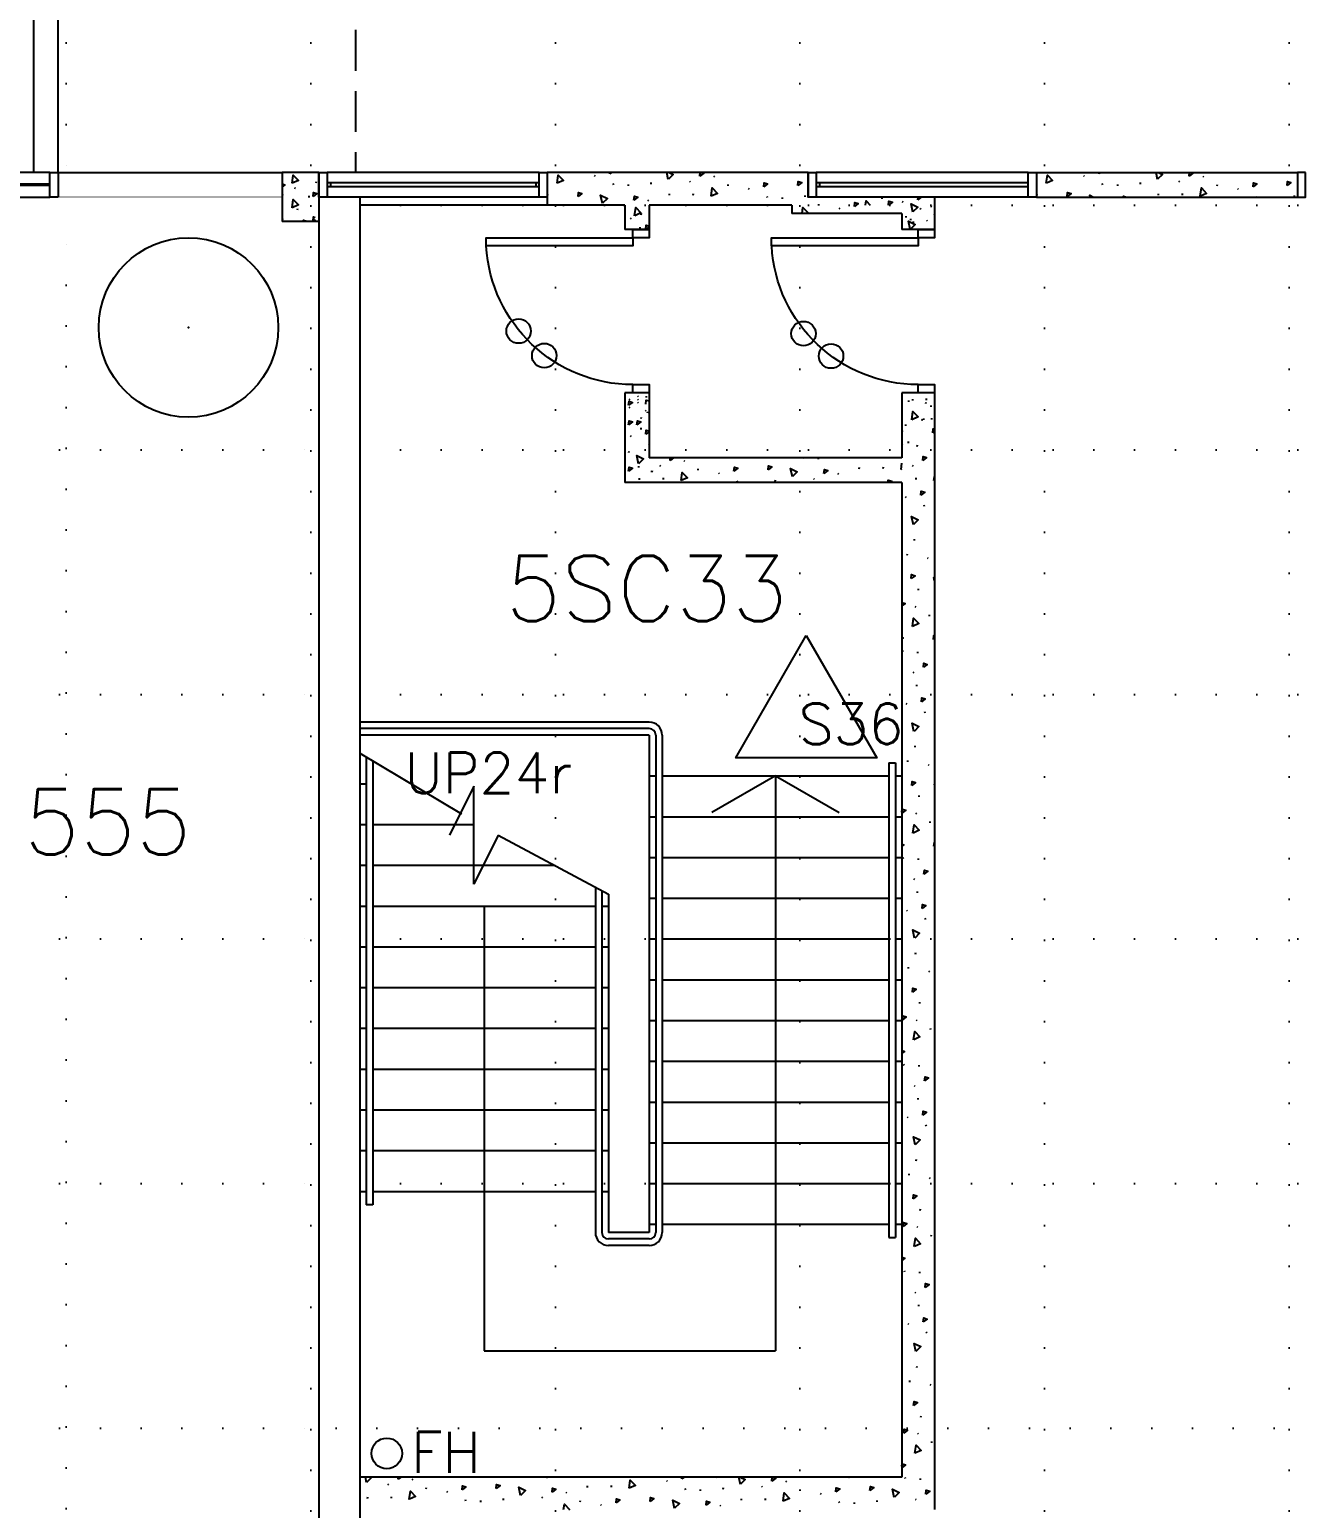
# Model space of a CAD drawing. Extents: x -68523 to 336700, y -113452 to 119396.
# Drawn here: x 185026 to 192825, y 23558 to 32627 of the extents above; entities that cross this region are included whole.
import ezdxf
from ezdxf.enums import TextEntityAlignment as Align

# ---------------------------------------------------------------- set-up
doc = ezdxf.new("R2010")
doc.units = 0
doc.header["$LTSCALE"] = 1000
doc.header["$MEASUREMENT"] = 0
doc.linetypes.add('S3144a$0$DOT', pattern=[0.25, 0, -0.25])
doc.linetypes.add('S3144a$0$HIDDEN', pattern=[0.375, 0.25, -0.125])
doc.layers.get('0').update_dxf_attribs({"linetype": 'CONTINUOUS'})
for name, color, linetype in [('S3144a$0$-10', 7, 'CONTINUOUS'), ('S3144a$0$-13', 7, 'CONTINUOUS'), ('S3144a$0$-3', 7, 'CONTINUOUS'), ('S3144a$0$-4', 7, 'CONTINUOUS'), ('S3144a$0$-5', 7, 'CONTINUOUS'), ('S3144a$0$-6', 7, 'CONTINUOUS'), ('S3144a$0$-7', 7, 'CONTINUOUS'), ('S3144a$0$-8', 7, 'CONTINUOUS'), ('S3144a$0$20', 7, 'CONTINUOUS'), ('S3144a$0$23', 7, 'CONTINUOUS'), ('S3144a$0$3', 7, 'CONTINUOUS'), ('S3144a$0$4', 7, 'CONTINUOUS'), ('S3144a$0$6', 7, 'CONTINUOUS'), ('S3144a$0$N-STAIR', 2, 'CONTINUOUS'), ('S3144a$0$ROOM-NO', 4, 'CONTINUOUS')]:
    doc.layers.add(name, color=color, linetype=linetype)
doc.styles.add('S3144a$0$ROMANS', font='romans')
doc.styles.add('S3144a$0$STANDARD', font='SIMPLEX')

# ---------------------------------------------------------------- blocks, each defined once
blk = doc.blocks.new('S3144a$0$D90')
at = {"layer": 'S3144a$0$6', "color": 7, "linetype": 'Continuous'}
for points in [[(-950, 100), (-900, 100), (-900, 1000), (-950, 1000)], [(-950, 100), (-1000, 100), (-1000, 0), (-950, 0)], [(0, 100), (-50, 100), (-50, 0), (0, 0)]]:
    blk.add_lwpolyline(points, close=True, dxfattribs=at)
blk.add_arc((-950, 100), 900, 0, 86.81526, dxfattribs=at)

msp = doc.modelspace()

# ---------------------------------------------------------------- linework, layer by layer
msp.add_point((186000, 30800))
at = {"layer": 'S3144a$0$-10', "color": 7, "linetype": 'Continuous'}
msp.add_lwpolyline([(189788.9, 28911), (190221.9, 28161), (189355.9, 28161)], close=True, dxfattribs=at)
at = {"layer": 'S3144a$0$-13', "color": 9, "linetype": 'Continuous'}
msp.add_circle((187216, 23895), 93.8, dxfattribs=at)
at = {"layer": 'S3144a$0$-3', "color": 9, "linetype": 'Continuous'}
for p, q in [((186575, 31750), (186575, 31450)), ((186800, 31750), (186575, 31750)), ((186800, 31750), (186800, 31600)), ((186800, 31750), (186800, 31600)), ((189800, 31750), (188200, 31750)), ((188200, 31750), (188200, 31550)), ((188200, 31750), (188200, 31550)), ((189800, 31750), (189800, 31600)), ((191200, 31750), (192800, 31750)), ((191200, 31750), (191200, 31600)), ((192800, 31750), (192800, 31600)), ((187050, 31600), (186800, 31600)), ((187050, 31600), (187050, 23750)), ((190575, 31600), (189800, 31600)), ((190575, 31600), (190575, 31400)), ((191200, 31600), (192800, 31600)), ((188675, 31550), (188200, 31550)), ((188675, 31550), (188675, 31400)), ((188825, 31550), (188825, 31400)), ((189700, 31550), (188825, 31550)), ((189700, 31550), (189700, 31500)), ((190375, 31500), (189700, 31500)), ((190375, 31500), (190375, 31400)), ((186800, 31450), (186575, 31450)), ((186800, 31450), (186800, 21000)), ((187050, 31450), (187050, 21000)), ((188825, 31400), (188675, 31400)), ((190575, 31400), (190375, 31400)), ((188825, 30400), (188675, 30400)), ((188675, 30400), (188675, 29850)), ((188825, 30400), (188825, 30000)), ((190575, 30400), (190375, 30400)), ((190375, 30400), (190375, 30000)), ((190575, 30400), (190575, 23550)), ((190375, 30000), (188825, 30000)), ((190375, 29850), (188675, 29850)), ((190375, 29850), (190375, 23750)), ((190375, 23750), (187050, 23750))]:
    msp.add_line(p, q, dxfattribs=at)
msp.add_circle((186000, 30800), 550, dxfattribs=at)
at = {"layer": 'S3144a$0$-4', "color": 9, "linetype": 'Continuous'}
msp.add_line((185200, 31750), (186575, 31750), dxfattribs=at)
at = {"layer": 'S3144a$0$-5', "color": 9, "linetype": 'Continuous'}
for p, q in [((188150, 31750), (186850, 31750)), ((188150, 31750), (188200, 31750)), ((188150, 31600), (188150, 31750)), ((188200, 31750), (188200, 31550)), ((191150, 31750), (189850, 31750)), ((188150, 31687.5), (186850, 31687.5)), ((188150, 31662.5), (186850, 31662.5)), ((186870, 31687.5), (186870, 31662.5)), ((188130, 31687.5), (188130, 31662.5)), ((191150, 31687.5), (189850, 31687.5)), ((191150, 31662.5), (189850, 31662.5)), ((189870, 31687.5), (189870, 31662.5)), ((188150, 31600), (186975, 31600)), ((188200, 31600), (188150, 31600)), ((191150, 31600), (189800, 31600)), ((188200, 31550), (187050, 31550))]:
    msp.add_line(p, q, dxfattribs=at)
for points in [[(186800, 31750), (186850, 31750), (186850, 31600), (186800, 31600)], [(189800, 31750), (189850, 31750), (189850, 31600), (189800, 31600)], [(191150, 31750), (191200, 31750), (191200, 31600), (191150, 31600)]]:
    msp.add_lwpolyline(points, close=True, dxfattribs=at)
at = {"layer": 'S3144a$0$-6', "color": 9, "linetype": 'Continuous'}
msp.add_lwpolyline([(192850, 31750), (192800, 31750), (192800, 31600), (192850, 31600)], close=True, dxfattribs=at)
for centre in [(188024.7, 30777.9), (189771.5, 30762.7), (188181.8, 30627.4), (189940.6, 30624.8)]:
    msp.add_circle(centre, 75, dxfattribs=at)
at = {"layer": 'S3144a$0$-7', "color": 9, "linetype": 'Continuous'}
for p, q in [((188825, 28380), (187050, 28380)), ((188825, 28340), (187050, 28340)), ((188825, 28300), (187050, 28300)), ((188825, 28300), (188825, 25250)), ((188865, 28300), (188865, 25250)), ((188905, 28300), (188905, 25250)), ((187050, 28190), (187675, 27816.4)), ((187090, 28166.1), (187090, 25420)), ((187130, 28142.2), (187130, 25420)), ((190295, 28130), (190295, 25220)), ((190295, 28130), (190335, 28130)), ((190335, 28130), (190335, 25220)), ((188825, 28050), (188865, 28050)), ((188905, 28050), (190295, 28050)), ((189600, 28050), (189210.3, 27825)), ((189600, 28050), (189600, 24525)), ((189600, 28050), (189989.7, 27825)), ((190335, 28050), (190375, 28050)), ((187090, 28000), (187050, 28000)), ((187750, 27986.5), (187600, 27686.5)), ((187750, 27386.5), (187750, 27986.5)), ((188825, 27800), (188865, 27800)), ((188905, 27800), (190295, 27800)), ((190335, 27800), (190375, 27800)), ((187090, 27750), (187050, 27750)), ((187750, 27750), (187130, 27750)), ((187900, 27686.5), (187750, 27386.5)), ((187900, 27686.5), (188575, 27325.7)), ((187090, 27500), (187050, 27500)), ((188248.9, 27500), (187130, 27500)), ((188825, 27550), (188865, 27550)), ((188905, 27550), (190295, 27550)), ((190335, 27550), (190375, 27550)), ((188495, 27368.5), (188495, 25250)), ((188535, 27347.1), (188535, 25250)), ((188575, 27325.7), (188575, 25250)), ((188825, 27300), (188865, 27300)), ((188905, 27300), (190295, 27300)), ((190335, 27300), (190375, 27300)), ((187090, 27250), (187050, 27250)), ((188495, 27250), (187130, 27250)), ((187812.5, 27250), (187812.5, 24525)), ((188575, 27250), (188535, 27250)), ((188825, 27050), (188865, 27050)), ((188905, 27050), (190295, 27050)), ((190335, 27050), (190375, 27050)), ((187090, 27000), (187050, 27000)), ((188495, 27000), (187130, 27000)), ((188575, 27000), (188535, 27000)), ((188825, 26800), (188865, 26800)), ((188905, 26800), (190295, 26800)), ((190335, 26800), (190375, 26800)), ((187090, 26750), (187050, 26750)), ((188495, 26750), (187130, 26750)), ((188575, 26750), (188535, 26750)), ((187090, 26500), (187050, 26500)), ((188495, 26500), (187130, 26500)), ((188575, 26500), (188535, 26500)), ((188825, 26550), (188865, 26550)), ((188905, 26550), (190295, 26550)), ((190335, 26550), (190375, 26550)), ((187090, 26250), (187050, 26250)), ((188495, 26250), (187130, 26250)), ((188575, 26250), (188535, 26250)), ((188825, 26300), (188865, 26300)), ((188905, 26300), (190295, 26300)), ((190335, 26300), (190375, 26300)), ((188825, 26050), (188865, 26050)), ((188905, 26050), (190295, 26050)), ((190335, 26050), (190375, 26050)), ((187090, 26000), (187050, 26000)), ((188495, 26000), (187130, 26000)), ((188575, 26000), (188535, 26000)), ((188825, 25800), (188865, 25800)), ((188905, 25800), (190295, 25800)), ((190335, 25800), (190375, 25800)), ((187090, 25750), (187050, 25750)), ((188495, 25750), (187130, 25750)), ((188575, 25750), (188535, 25750)), ((187090, 25500), (187050, 25500)), ((188495, 25500), (187130, 25500)), ((188575, 25500), (188535, 25500)), ((188825, 25550), (188865, 25550)), ((188905, 25550), (190295, 25550)), ((190335, 25550), (190375, 25550)), ((187130, 25420), (187090, 25420)), ((188825, 25250), (188575, 25250)), ((188825, 25300), (188865, 25300)), ((188905, 25300), (190295, 25300)), ((190295, 25220), (190335, 25220)), ((190335, 25300), (190375, 25300)), ((188825, 25210), (188575, 25210)), ((188825, 25170), (188575, 25170)), ((187812.5, 24525), (189600, 24525))]:
    msp.add_line(p, q, dxfattribs=at)
for centre, radius, start, end in [((188825, 28300), 80, 0, 90), ((188825, 28300), 40, 0, 90), ((188575, 25250), 80, 180, 270), ((188575, 25250), 40, 180, 270), ((188825, 25250), 40, 270, 0), ((188825, 25250), 80, 270, 0)]:
    msp.add_arc(centre, radius, start, end, dxfattribs=at)
at = {"layer": 'S3144a$0$-8', "color": 9, "linetype": 'Continuous'}
for p, q in [((185200, 31750), (185200, 43600)), ((185050, 42050), (185050, 31750))]:
    msp.add_line(p, q, dxfattribs=at)
at = {"layer": 'S3144a$0$20', "color": 9, "linetype": 'Continuous'}
for p, q in [((186739.8, 31747.8), (186740, 31750)), ((188364.8, 31747.8), (188365, 31750)), ((188584.1, 31742.6), (188584.8, 31750)), ((188593.8, 31750), (188584.1, 31742.6)), ((188942.3, 31708.2), (188933.4, 31750)), ((189136, 31728), (189138.2, 31750)), ((191364.8, 31747.8), (191365, 31750)), ((191584.1, 31742.6), (191584.8, 31750)), ((191593.8, 31750), (191584.1, 31742.6)), ((191942.3, 31708.2), (191933.4, 31750)), ((192136, 31728), (192138.2, 31750)), ((186650.9, 31657.3), (186656, 31653.5)), ((186783.8, 31687.2), (186784.4, 31695.9)), ((188488.5, 31732.4), (188493.7, 31728.6)), ((188602, 31683), (188605.6, 31675.8)), ((188698.4, 31667.9), (188699, 31676.7)), ((188837.7, 31679.9), (188838.3, 31688.6)), ((189071.7, 31698), (189076.8, 31694.2)), ((189220, 31727.9), (189225.1, 31724.1)), ((189308.9, 31668.4), (189309.5, 31677.1)), ((189432.6, 31653), (189437.8, 31649.2)), ((191488.5, 31732.4), (191493.7, 31728.6)), ((191602, 31683), (191605.6, 31675.8)), ((191698.4, 31667.9), (191699, 31676.7)), ((191837.7, 31679.9), (191838.3, 31688.6)), ((192071.7, 31698), (192076.8, 31694.2)), ((192220, 31727.9), (192225.1, 31724.1)), ((192308.9, 31668.4), (192309.5, 31677.1)), ((192432.6, 31653), (192437.8, 31649.2)), ((186739.8, 31597.8), (186740.4, 31606.5)), ((188815.9, 31580.9), (188821.1, 31577.1)), ((188948.8, 31610.7), (188949.4, 31619.5)), ((189095.6, 31612.5), (189096.2, 31621.2)), ((189546.1, 31603.6), (189549.7, 31596.4)), ((189642.5, 31588.5), (189643.1, 31597.3)), ((189781.8, 31600.5), (189782.4, 31609.2)), ((190253, 31589), (190253.6, 31597.7)), ((190376.7, 31573.5), (190381.9, 31569.7)), ((190472.3, 31583.7), (190473.9, 31600)), ((190493.6, 31600), (190472.3, 31583.7)), ((191948.8, 31610.7), (191949.4, 31619.5)), ((192095.6, 31612.5), (192096.2, 31621.2)), ((192546.1, 31603.6), (192547.9, 31600)), ((192781.8, 31600.5), (192782.4, 31609.2)), ((186575, 31531.9), (186576.5, 31528.8)), ((186669.3, 31520.9), (186669.9, 31529.6)), ((188667.6, 31550.9), (188668.8, 31550)), ((188776.5, 31491.9), (188777.1, 31500.6)), ((189864.8, 31547.8), (189865.4, 31556.5)), ((189988.5, 31532.4), (189993.7, 31528.6)), ((190401.5, 31474.1), (190402.1, 31482.9)), ((190486.9, 31532.6), (190490.5, 31525.4)), ((190552.5, 31544.9), (190557.7, 31541.1)), ((190571.7, 31498), (190575, 31495.5)), ((186776.1, 31463.3), (186764, 31454)), ((188675, 31417.4), (188676.5, 31414.3)), ((188709.5, 31470.8), (188714.6, 31467)), ((188769.3, 31406.4), (188769.9, 31415.1)), ((188825, 31418), (188805, 31402.7)), ((188823, 31421.5), (188825, 31417.4)), ((190429.7, 31457.6), (190430.3, 31466.4)), ((190445.5, 31441.6), (190446.1, 31450.4)), ((190525.3, 31458.7), (190530.4, 31454.9)), ((188700.4, 30360.7), (188705.6, 30356.9)), ((188700.4, 30311), (188705.6, 30307.2)), ((188753.1, 30380.2), (188758.3, 30376.4)), ((188753.1, 30360.7), (188758.3, 30356.9)), ((188753.1, 30342.6), (188758.3, 30338.8)), ((188799.7, 30292.9), (188804.9, 30289.1)), ((188807.8, 30369.8), (188808.4, 30378.5)), ((190417, 30344.6), (190417.6, 30353.3)), ((190442.4, 30352.1), (190443, 30360.8)), ((190522.3, 30333.6), (190522.9, 30342.3)), ((190526.1, 30355.1), (190526.7, 30363.8)), ((190554.5, 30313.2), (190555.1, 30321.9)), ((188776.5, 30241.9), (188777.1, 30250.6)), ((188815.4, 30276.4), (188816, 30285.1)), ((190398.3, 30197.4), (190398.9, 30206.1)), ((190499.9, 30230.3), (190500.5, 30239)), ((190508.9, 30233.3), (190509.5, 30242)), ((190558.2, 30234.8), (190558.8, 30243.5)), ((188709.5, 30135.3), (188714.6, 30131.5)), ((188776.2, 30175.4), (188776.8, 30184.1)), ((188825, 30160.8), (188805, 30145.5)), ((190575, 30162.4), (190564, 30154)), ((188701, 30033.8), (188701.6, 30042.5)), ((188823, 30086), (188825, 30081.9)), ((190375, 30081.9), (190376.5, 30078.8)), ((190414.7, 30091.2), (190415.3, 30099.9)), ((190469.3, 30070.9), (190469.9, 30079.6)), ((188761.2, 29940.4), (188761.8, 29949.1)), ((188888.5, 29953.9), (188893.7, 29950.1)), ((188952.9, 29983.9), (188954.5, 30000)), ((188974, 30000), (188952.9, 29983.9)), ((189036.8, 29983.8), (189042, 29980)), ((189125.8, 29924.3), (189126.4, 29933)), ((189770.3, 30000), (189770.6, 29999.3)), ((189863.4, 29991.5), (189864, 30000)), ((190113.9, 29934.2), (190114.5, 29943)), ((190260.6, 29936), (190261.3, 29944.7)), ((190369.5, 29928.4), (190375, 29968.2)), ((190375, 29930.9), (190370.3, 29928.7)), ((190438.5, 29953.9), (190443.7, 29950.1)), ((188765.7, 29866.6), (188766.3, 29875.3)), ((188841, 29911.8), (188841.6, 29920.5)), ((188844, 29914.8), (188844.6, 29923.5)), ((188912.5, 29868.4), (188913.1, 29877.1)), ((189249.5, 29908.8), (189254.7, 29905)), ((189363, 29859.5), (189366.6, 29852.3)), ((189459.7, 29850), (189459.9, 29853.1)), ((189598.6, 29856.3), (189599.2, 29865.1)), ((189832.6, 29874.4), (189837.8, 29870.6)), ((189980.9, 29904.4), (189986.1, 29900.6)), ((190070.3, 29850), (190070.5, 29853.6)), ((190462.5, 29868.4), (190463.1, 29877.1)), ((190571.3, 29860.7), (190575, 29887.2)), ((190575, 29862.3), (190572.1, 29861)), ((190395.4, 29761.8), (190400.6, 29758)), ((190508.9, 29712.4), (190512.5, 29705.2)), ((190574.5, 29580.3), (190575, 29579.9)), ((190451.7, 29493), (190452.3, 29501.8)), ((190407.7, 29403.6), (190408.3, 29412.4)), ((190531.4, 29388.2), (190536.6, 29384.4)), ((190476.5, 29188.6), (190477.1, 29197.4)), ((190454.7, 29089.6), (190459.9, 29085.8)), ((190543.6, 29030.1), (190544.2, 29038.8)), ((190575, 28891.8), (190567.8, 28886.3)), ((190376.8, 28818.2), (190380.4, 28811)), ((190473.1, 28803.1), (190473.7, 28811.9)), ((190442.3, 28686.1), (190447.5, 28682.3)), ((190466.3, 28600.6), (190466.9, 28609.4)), ((190399.3, 28494), (190404.4, 28490.2)), ((190512.8, 28444.7), (190516.3, 28437.5)), ((190455.5, 28225.3), (190456.1, 28234)), ((190411.5, 28135.9), (190412.1, 28144.6)), ((190535.2, 28120.5), (190540.4, 28116.7)), ((190480.3, 27920.9), (190480.9, 27929.6)), ((190458.5, 27821.9), (190463.7, 27818.1)), ((190547.4, 27762.3), (190548.1, 27771.1)), ((190575, 27621.1), (190571.6, 27618.5)), ((190380.6, 27550.5), (190384.2, 27543.3)), ((190477, 27535.4), (190477.6, 27544.1)), ((190446.2, 27418.4), (190451.3, 27414.6)), ((190470.1, 27332.9), (190470.7, 27341.6)), ((190403.1, 27226.3), (190408.2, 27222.5)), ((190516.6, 27176.9), (190520.2, 27169.7)), ((190459.3, 26957.6), (190459.9, 26966.3)), ((190415.3, 26868.2), (190415.9, 26876.9)), ((190539.1, 26852.7), (190544.2, 26848.9)), ((190484.1, 26653.2), (190484.7, 26661.9)), ((190462.4, 26554.1), (190467.5, 26550.3)), ((190551.3, 26494.6), (190551.9, 26503.3)), ((190384.4, 26282.7), (190388, 26275.5)), ((190480.8, 26267.7), (190481.4, 26276.4)), ((190450, 26150.6), (190455.2, 26146.8)), ((190473.9, 26065.1), (190474.6, 26073.9)), ((190406.9, 25958.5), (190412.1, 25954.7)), ((190520.4, 25909.2), (190524, 25902)), ((190463.1, 25689.8), (190463.7, 25698.6)), ((190419.1, 25600.4), (190419.7, 25609.1)), ((190542.9, 25585), (190548, 25581.2)), ((190487.9, 25385.4), (190488.5, 25394.2)), ((190466.2, 25286.4), (190471.3, 25282.6)), ((190555.1, 25226.9), (190555.7, 25235.6)), ((190388.3, 25015), (190391.8, 25007.8)), ((190484.6, 24999.9), (190485.2, 25008.7)), ((190453.8, 24882.9), (190459, 24879.1)), ((190477.8, 24797.4), (190478.4, 24806.1)), ((190410.7, 24690.8), (190415.9, 24687)), ((190524.2, 24641.5), (190527.8, 24634.3)), ((190466.9, 24422.1), (190467.6, 24430.8)), ((190422.9, 24332.7), (190423.6, 24341.4)), ((190546.7, 24317.2), (190551.9, 24313.5)), ((190491.7, 24117.7), (190492.4, 24126.4)), ((190470, 24018.7), (190475.2, 24014.9)), ((190558.9, 23959.1), (190559.5, 23967.9)), ((187091.9, 23716.6), (187084.8, 23750)), ((187221.3, 23706.4), (187226.4, 23702.6)), ((187285.6, 23736.4), (187286.9, 23750)), ((187303.5, 23750), (187285.6, 23736.4)), ((187369.6, 23736.3), (187374.8, 23732.5)), ((187458.5, 23676.8), (187459.1, 23685.5)), ((188196.2, 23744), (188196.6, 23750)), ((188446.6, 23686.8), (188447.2, 23695.5)), ((188593.4, 23688.5), (188594, 23697.2)), ((188806.7, 23744.4), (188807.1, 23750)), ((188930.4, 23729), (188935.6, 23725.2)), ((189025.9, 23739.2), (189027, 23750)), ((189040.1, 23750), (189025.9, 23739.2)), ((189043.9, 23679.6), (189047.5, 23672.4)), ((189140.3, 23664.5), (189140.9, 23673.3)), ((189234.9, 23747.7), (189235.1, 23750)), ((189237.9, 23750), (189234.9, 23747.7)), ((189279.5, 23676.5), (189280.2, 23685.2)), ((189384.2, 23704.8), (189374.5, 23750)), ((189513.5, 23694.6), (189518.7, 23690.8)), ((189661.9, 23724.5), (189667, 23720.7)), ((189750.8, 23665), (189751.4, 23673.7)), ((190050.4, 23748.5), (190050.6, 23750)), ((190053.8, 23750), (190051.2, 23748.8)), ((190392.1, 23747.3), (190395.7, 23740.1)), ((190488.4, 23732.2), (190489, 23740.9)), ((187098.4, 23619.1), (187099.1, 23627.8)), ((187245.2, 23620.9), (187245.8, 23629.6)), ((187582.3, 23661.3), (187587.4, 23657.5)), ((187695.8, 23612), (187699.3, 23604.8)), ((187792.1, 23596.9), (187792.7, 23605.6)), ((187931.4, 23608.8), (187932, 23617.6)), ((188165.4, 23626.9), (188170.5, 23623.1)), ((188313.7, 23656.9), (188318.9, 23653.1)), ((188402.6, 23597.3), (188403.2, 23606.1)), ((188526.4, 23581.9), (188531.5, 23578.1)), ((189390.7, 23607.3), (189391.3, 23616.1)), ((189537.5, 23609.1), (189538.1, 23617.8)), ((189874.5, 23649.6), (189879.7, 23645.8)), ((189988, 23600.2), (189991.6, 23593)), ((190084.4, 23585.1), (190085, 23593.8)), ((190223.6, 23597.1), (190224.2, 23605.8)), ((190457.6, 23615.2), (190462.8, 23611.4)), ((189257.8, 23577.5), (189262.9, 23573.7))]:
    msp.add_line(p, q, dxfattribs=at)
at = {"layer": 'S3144a$0$20', "color": 9, "linetype": 'Continuous', "const_width": 5}
msp.add_lwpolyline([(185199.9, 31750.1), (186575, 31750), (186575, 31600), (185199.9, 31600.1)], close=True, dxfattribs=at)
at = {"layer": 'S3144a$0$20', "color": 9, "linetype": 'Continuous'}
for points in [[(188948.7, 31750), (188972.7, 31738.3), (188943, 31708.8)], [(189146.7, 31750), (189159.7, 31746.1), (189136, 31728)], [(191948.7, 31750), (191972.7, 31738.3), (191943, 31708.8)], [(192146.7, 31750), (192159.7, 31746.1), (192136, 31728)], [(186575, 31680.2), (186590.6, 31675.5), (186575, 31663.6)], [(186635.3, 31684.3), (186642.4, 31735), (186674.2, 31702.2), (186636.2, 31684.6)], [(188260.3, 31684.3), (188267.4, 31735), (188299.2, 31702.2), (188261.2, 31684.6)], [(189204.4, 31604.9), (189211.5, 31655.6), (189243.3, 31622.8), (189205.3, 31605.2)], [(189528.2, 31663.2), (189530.6, 31687.7), (189551.8, 31681.2), (189528.2, 31663.2)], [(189737.1, 31671.7), (189739.6, 31696.2), (189760.8, 31689.7), (189737.1, 31671.7)], [(191260.3, 31684.3), (191267.4, 31735), (191299.2, 31702.2), (191261.2, 31684.6)], [(192204.4, 31604.9), (192211.5, 31655.6), (192243.3, 31622.8), (192205.3, 31605.2)], [(192528.2, 31663.2), (192530.6, 31687.7), (192551.8, 31681.2), (192528.2, 31663.2)], [(192737.1, 31671.7), (192739.6, 31696.2), (192760.8, 31689.7), (192737.1, 31671.7)], [(186575, 31614.7), (186578.7, 31613.6), (186575, 31610.8)], [(186635.3, 31534.3), (186642.4, 31585), (186674.2, 31552.2), (186636.2, 31534.6)], [(186764, 31604), (186766.4, 31628.5), (186787.6, 31622.1), (186764, 31604)], [(188200, 31614.7), (188203.7, 31613.6), (188200, 31610.8)], [(188389, 31604), (188391.4, 31628.5), (188412.6, 31622.1), (188389, 31604)], [(188538.3, 31561.1), (188527.5, 31611.2), (188568.6, 31591.3), (188538.9, 31561.7)], [(188731.9, 31580.9), (188734.4, 31605.4), (188755.6, 31599), (188731.9, 31580.9)], [(190084.1, 31542.6), (190086.5, 31567.1), (190107.7, 31560.6), (190084.1, 31542.6)], [(190151.9, 31550), (190155.6, 31576.2), (190181, 31550)], [(190293, 31551.1), (190295.5, 31575.6), (190316.7, 31569.1), (190293, 31551.1)], [(191200, 31614.7), (191203.7, 31613.6), (191200, 31610.8)], [(191389, 31604), (191391.4, 31628.5), (191412.6, 31622.1), (191389, 31604)], [(191529.9, 31600), (191527.5, 31611.2), (191550.6, 31600)], [(191733.8, 31600), (191734.4, 31605.4), (191752.3, 31600)], [(186764, 31454), (186766.4, 31478.5), (186777.1, 31475.3)], [(188675, 31500.2), (188678.7, 31499.1), (188675, 31496.3)], [(188735.3, 31484.3), (188742.4, 31535), (188774.2, 31502.2), (188736.2, 31484.6)], [(189762.5, 31500), (189767.4, 31535), (189799.2, 31502.2), (189794.5, 31500)], [(190442.3, 31508.2), (190431.6, 31558.3), (190472.7, 31538.3), (190443, 31508.8)], [(186575, 31464.7), (186578.7, 31463.6), (186575, 31460.8)], [(186704.5, 31450), (186705.3, 31458.4), (186726.5, 31451.9), (186724, 31450)], [(188805, 31402.7), (188807.4, 31427.2), (188825, 31421.9)], [(190426.5, 31402.3), (190415.7, 31452.4), (190456.8, 31432.4), (190427.1, 31402.9)], [(188699.2, 30322.7), (188701.6, 30347.2), (188722.9, 30340.8), (188699.2, 30322.7)], [(188805, 30330.8), (188807.4, 30355.3), (188825, 30350)], [(188699.2, 30203.7), (188701.6, 30228.2), (188722.9, 30221.8), (188699.2, 30203.7)], [(188750.3, 30203.7), (188752.7, 30228.2), (188774, 30221.8), (188750.3, 30203.7)], [(190435.3, 30234.3), (190442.4, 30285), (190474.2, 30252.2), (190436.2, 30234.6)], [(188805, 30145.5), (188807.4, 30170), (188825, 30164.7)], [(190375, 30164.7), (190378.7, 30163.6), (190375, 30160.8)], [(190564, 30154), (190566.4, 30178.5), (190575, 30175.9)], [(188699.2, 29919), (188701.6, 29943.5), (188722.9, 29937.1), (188699.2, 29919)], [(188759.2, 29964.1), (188748.5, 30014.2), (188789.6, 29994.2), (188759.9, 29964.6)], [(189345, 29919), (189347.4, 29943.5), (189368.7, 29937.1), (189345, 29919)], [(189554, 29927.5), (189556.4, 29952), (189577.7, 29945.6), (189554, 29927.5)], [(189703.3, 29884.7), (189692.6, 29934.8), (189733.7, 29914.8), (189704, 29885.2)], [(190502.9, 29983.9), (190505.3, 30008.4), (190526.5, 30001.9), (190502.9, 29983.9)], [(189021.3, 29860.7), (189028.4, 29911.5), (189060.2, 29878.6), (189022.1, 29861)], [(189897, 29904.4), (189899.4, 29928.9), (189920.6, 29922.5), (189897, 29904.4)], [(190290.1, 29850), (190291.5, 29864.1), (190312.8, 29857.7), (190302.7, 29850)], [(190491, 29771.9), (190493.4, 29796.4), (190514.6, 29790), (190491, 29771.9)], [(190445.2, 29590.5), (190434.4, 29640.6), (190475.5, 29620.6), (190445.8, 29591.1)], [(190431.8, 29259.8), (190434.3, 29284.3), (190455.5, 29277.9), (190431.8, 29259.8)], [(190575, 29245.6), (190570.4, 29267.1), (190575, 29264.9)], [(190375, 29113.6), (190394.4, 29107.7), (190375, 29093)], [(190439.2, 28966.5), (190446.2, 29017.3), (190478, 28984.5), (190440, 28966.9)], [(190375, 28898.1), (190382.5, 28895.8), (190375, 28890.1)], [(190567.8, 28886.3), (190570.2, 28910.8), (190575, 28909.3)], [(190506.7, 28716.1), (190509.1, 28740.6), (190530.4, 28734.2), (190506.7, 28716.1)], [(190494.8, 28504.2), (190497.2, 28528.7), (190518.4, 28522.3), (190494.8, 28504.2)], [(190449, 28322.8), (190438.2, 28372.9), (190479.4, 28352.9), (190449.7, 28323.3)], [(190435.7, 27992.1), (190438.1, 28016.6), (190459.3, 28010.2), (190435.7, 27992.1)], [(190575, 27995.6), (190574.2, 27999.3), (190575, 27998.9)], [(190375, 27826.8), (190377, 27846.4), (190398.2, 27840), (190375, 27822.3)], [(190443, 27698.8), (190450, 27749.6), (190481.8, 27716.7), (190443.8, 27699.1)], [(190375, 27631.5), (190386.3, 27628.1), (190375, 27619.5)], [(190571.6, 27618.5), (190574, 27643), (190575, 27642.7)], [(190510.5, 27448.4), (190512.9, 27472.9), (190534.2, 27466.4), (190510.5, 27448.4)], [(190498.6, 27236.5), (190501, 27261), (190522.3, 27254.5), (190498.6, 27236.5)], [(190452.8, 27055), (190442.1, 27105.1), (190483.2, 27085.2), (190453.5, 27055.6)], [(190439.5, 26724.4), (190441.9, 26748.9), (190463.1, 26742.4), (190439.5, 26724.4)], [(190378.4, 26554.2), (190380.8, 26578.7), (190402, 26572.3), (190378.4, 26554.2)], [(190446.8, 26431.1), (190453.9, 26481.8), (190485.7, 26449), (190447.6, 26431.4)], [(190375, 26365), (190390.1, 26360.4), (190375, 26348.8)], [(190514.3, 26180.6), (190516.8, 26205.2), (190538, 26198.7), (190514.3, 26180.6)], [(190502.4, 25968.7), (190504.8, 25993.2), (190526.1, 25986.8), (190502.4, 25968.7)], [(190456.6, 25787.3), (190445.9, 25837.4), (190487, 25817.4), (190457.3, 25787.9)], [(190443.3, 25456.6), (190445.7, 25481.1), (190467, 25474.7), (190443.3, 25456.6)], [(190382.2, 25286.5), (190384.6, 25311), (190405.9, 25304.5), (190382.2, 25286.5)], [(190450.6, 25163.3), (190457.7, 25214.1), (190489.5, 25181.3), (190451.5, 25163.6)], [(190375, 25098.4), (190393.9, 25092.6), (190375, 25078.2)], [(190518.2, 24912.9), (190520.6, 24937.4), (190541.8, 24931), (190518.2, 24912.9)], [(190506.2, 24701), (190508.7, 24725.5), (190529.9, 24719.1), (190506.2, 24701)], [(190460.4, 24519.6), (190449.7, 24569.7), (190490.8, 24549.7), (190461.1, 24520.1)], [(190447.1, 24188.9), (190449.5, 24213.4), (190470.8, 24206.9), (190447.1, 24188.9)], [(190386, 24018.7), (190388.4, 24043.2), (190409.7, 24036.8), (190386, 24018.7)], [(190454.5, 23895.6), (190461.5, 23946.4), (190493.3, 23913.5), (190455.3, 23895.9)], [(190375, 23816), (190376.5, 23831.3), (190397.8, 23824.9), (190375, 23807.5)], [(187115.5, 23750), (187122.3, 23746.7), (187092.6, 23717.1)], [(187677.8, 23671.5), (187680.2, 23696), (187701.4, 23689.6), (187677.8, 23671.5)], [(187886.8, 23680), (187889.2, 23704.5), (187910.4, 23698.1), (187886.8, 23680)], [(188036, 23637.2), (188025.3, 23687.3), (188066.4, 23667.3), (188036.7, 23637.7)], [(188229.7, 23656.9), (188232.1, 23681.5), (188253.4, 23675), (188229.7, 23656.9)], [(188702.2, 23680.9), (188709.3, 23731.6), (188741.1, 23698.8), (188703.1, 23681.2)], [(189383.6, 23750), (189414.6, 23734.9), (189384.9, 23705.4)], [(189577.9, 23724.6), (189580.3, 23749.1), (189601.5, 23742.7), (189577.9, 23724.6)], [(189970, 23659.7), (189972.5, 23684.3), (189993.7, 23677.8), (189970, 23659.7)], [(190179, 23668.3), (190181.4, 23692.8), (190202.7, 23686.3), (190179, 23668.3)], [(190328.3, 23625.4), (190317.6, 23675.5), (190358.7, 23655.5), (190329, 23626)], [(187354.1, 23613.2), (187361.1, 23664), (187392.9, 23631.2), (187354.9, 23613.5)], [(188300.4, 23550), (188305.2, 23584.6), (188337, 23551.7), (188333.3, 23550)], [(188621.9, 23592.1), (188624.3, 23616.6), (188645.5, 23610.2), (188621.9, 23592.1)], [(188830.9, 23600.6), (188833.3, 23625.1), (188854.5, 23618.7), (188830.9, 23600.6)], [(188980.1, 23557.7), (188969.4, 23607.8), (189010.5, 23587.9), (188980.8, 23558.3)], [(189173.8, 23577.5), (189176.2, 23602), (189197.5, 23595.6), (189173.8, 23577.5)], [(189646.3, 23601.5), (189653.4, 23652.2), (189685.2, 23619.4), (189647.2, 23601.8)], [(190522, 23645.2), (190524.4, 23669.7), (190545.6, 23663.2), (190522, 23645.2)]]:
    msp.add_lwpolyline(points, dxfattribs=at)
at = {"layer": 'S3144a$0$23', "color": 9, "linetype": 'Continuous'}
for points in [[(183849.9, 31680.1), (185149.9, 31680.1), (185149.9, 31750.1), (183849.9, 31750.1)], [(185199.9, 31600.1), (185149.9, 31600.1), (185149.9, 31750.1), (185199.9, 31750.1)], [(183849.9, 31600.1), (185149.9, 31600.1), (185149.9, 31670.1), (183849.9, 31670.1)]]:
    msp.add_lwpolyline(points, close=True, dxfattribs=at)
at = {"layer": 'S3144a$0$3', "color": 9, "linetype": 'Continuous'}
msp.add_line((186800, 31750), (186800, 31450), dxfattribs=at)
at = {"layer": 'S3144a$0$4', "color": 7, "linetype": 'S3144a$0$DOT'}
for p, q in [((185250, 43550), (185250, 31750)), ((186750, 43550), (186750, -17950)), ((188250, 43550), (188250, -17950)), ((189750, 43550), (189750, -17950)), ((191250, 43550), (191250, -17950)), ((192750, 43550), (192750, -17950)), ((186800, 31550), (234750, 31550)), ((186800, 30050), (234750, 30050)), ((186800, 28550), (234750, 28550)), ((186800, 27050), (234750, 27050)), ((186800, 25550), (234750, 25550))]:
    msp.add_line(p, q, dxfattribs=at)
at = {"layer": 'S3144a$0$4', "linetype": 'S3144a$0$DOT'}
for p, q in [((185250, 43550), (185250, 31750)), ((186750, 43550), (186750, -17950)), ((188250, 43550), (188250, -17950)), ((189750, 43550), (189750, -17950)), ((191250, 43550), (191250, -17950)), ((192750, 43550), (192750, -17950)), ((185250, 6050), (185250, 31550)), ((185250, 6050), (185250, 31550)), ((186800, 31550), (234750, 31550)), ((160950, 30050), (186750, 30050)), ((160950, 30050), (186750, 30050)), ((186800, 30050), (234750, 30050)), ((160950, 28550), (186750, 28550)), ((160950, 28550), (186750, 28550)), ((186800, 28550), (234750, 28550)), ((160950, 27050), (186750, 27050)), ((160950, 27050), (186750, 27050)), ((186800, 27050), (234750, 27050)), ((160950, 25550), (186750, 25550)), ((160950, 25550), (186750, 25550)), ((186800, 25550), (234750, 25550)), ((160950, 24050), (186750, 24050)), ((160950, 24050), (186750, 24050)), ((186905, 24050), (234855, 24050))]:
    msp.add_line(p, q, dxfattribs=at)
at = {"layer": 'S3144a$0$N-STAIR', "color": 3, "linetype": 'S3144a$0$HIDDEN'}
msp.add_lwpolyline([(197225, 35580.1), (197225, 36526), (197325, 36526), (197325, 33750), (187025, 33750), (187025, 31750)], dxfattribs=at)

# ---------------------------------------------------------------- block references
at = {"layer": 'S3144a$0$-6', "color": 9, "linetype": 'Continuous', "yscale": -1, "rotation": 270}
for p in [(188825, 30400), (190575, 30400)]:
    msp.add_blockref('S3144a$0$D90', p, dxfattribs=at)

# ---------------------------------------------------------------- texts
at = {"layer": 'S3144a$0$-10', "color": 1, "linetype": 'Continuous', "style": 'S3144a$0$ROMANS'}
msp.add_text('S36', height=249.9, dxfattribs=at).set_placement((189741.9, 28244.3))
at = {"layer": 'S3144a$0$-13', "color": 9, "linetype": 'Continuous', "style": 'S3144a$0$ROMANS'}
msp.add_text('FH', height=249.9, dxfattribs=at).set_placement((187365.3, 23776.7))
at = {"layer": 'S3144a$0$-7', "color": 9, "linetype": 'Continuous', "style": 'S3144a$0$ROMANS'}
msp.add_text('UP24r', height=250, dxfattribs=at).set_placement((187324.1, 28068.2), align=Align.MIDDLE_LEFT)
at = {"layer": 'S3144a$0$ROOM-NO', "color": 9, "style": 'S3144a$0$STANDARD'}
msp.add_text('5SC33', height=400, dxfattribs=at).set_placement((187943.6, 28999.7))
at = {"layer": 'S3144a$0$ROOM-NO', "insert": (185333.8, 27768), "char_height": 400, "width": 2900, "attachment_point": 5, "style": 'S3144a$0$STANDARD'}
msp.add_mtext('5555', dxfattribs=at)

doc.saveas('drawing.dxf')
